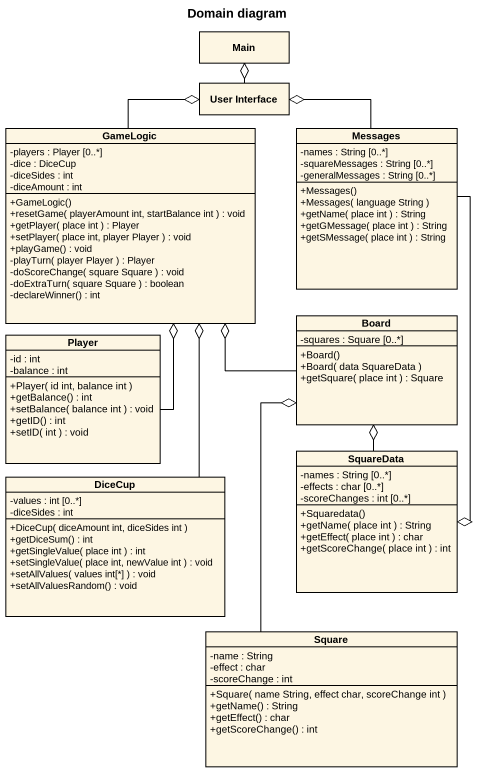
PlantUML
@startuml
title Domain diagram
hide circle
hide empty members
skinparam classAttributeIconSize 0
class Main
class "User Interface" as User_Interface
class GameLogic {
  -players : Player [0..*]
  -dice : DiceCup
  -diceSides : int
  -diceAmount : int
  +GameLogic()
  +resetGame( playerAmount int, startBalance int ) : void
  +getPlayer( place int ) : Player
  +setPlayer( place int, player Player ) : void
  +playGame() : void
  -playTurn( player Player ) : Player
  -doScoreChange( square Square ) : void
  -doExtraTurn( square Square ) : boolean
  -declareWinner() : int
}
class Messages {
  -names : String [0..*]
  -squareMessages : String [0..*]
  -generalMessages : String [0..*]
  +Messages()
  +Messages( language String )
  +getName( place int ) : String
  +getGMessage( place int ) : String
  +getSMessage( place int ) : String
}
class Board {
  -squares : Square [0..*]
  +Board()
  +Board( data SquareData )
  +getSquare( place int ) : Square
}
class Player {
  -id : int
  -balance : int
  +Player( id int, balance int )
  +getBalance() : int
  +setBalance( balance int ) : void
  +getID() : int
  +setID( int ) : void
}
class SquareData {
  -names : String [0..*]
  -effects : char [0..*]
  -scoreChanges : int [0..*]
  +Squaredata()
  +getName( place int ) : String
  +getEffect( place int ) : char
  +getScoreChange( place int ) : int
}
class DiceCup {
  -values : int [0..*]
  -diceSides : int
  +DiceCup( diceAmount int, diceSides int )
  +getDiceSum() : int
  +getSingleValue( place int ) : int
  +setSingleValue( place int, newValue int ) : void
  +setAllValues( values int[*] ) : void
  +setAllValuesRandom() : void
}
class Square {
  -name : String
  -effect : char
  -scoreChange : int
  +Square( name String, effect char, scoreChange int )
  +getName() : String
  +getEffect() : char
  +getScoreChange() : int
}
Main o-- User_Interface
User_Interface o-- GameLogic
User_Interface o-- Messages
GameLogic o-right- Board
GameLogic o-- Player
GameLogic o-- DiceCup
Board o-- SquareData
Board o-- Square
SquareData o-up- Messages
@enduml
